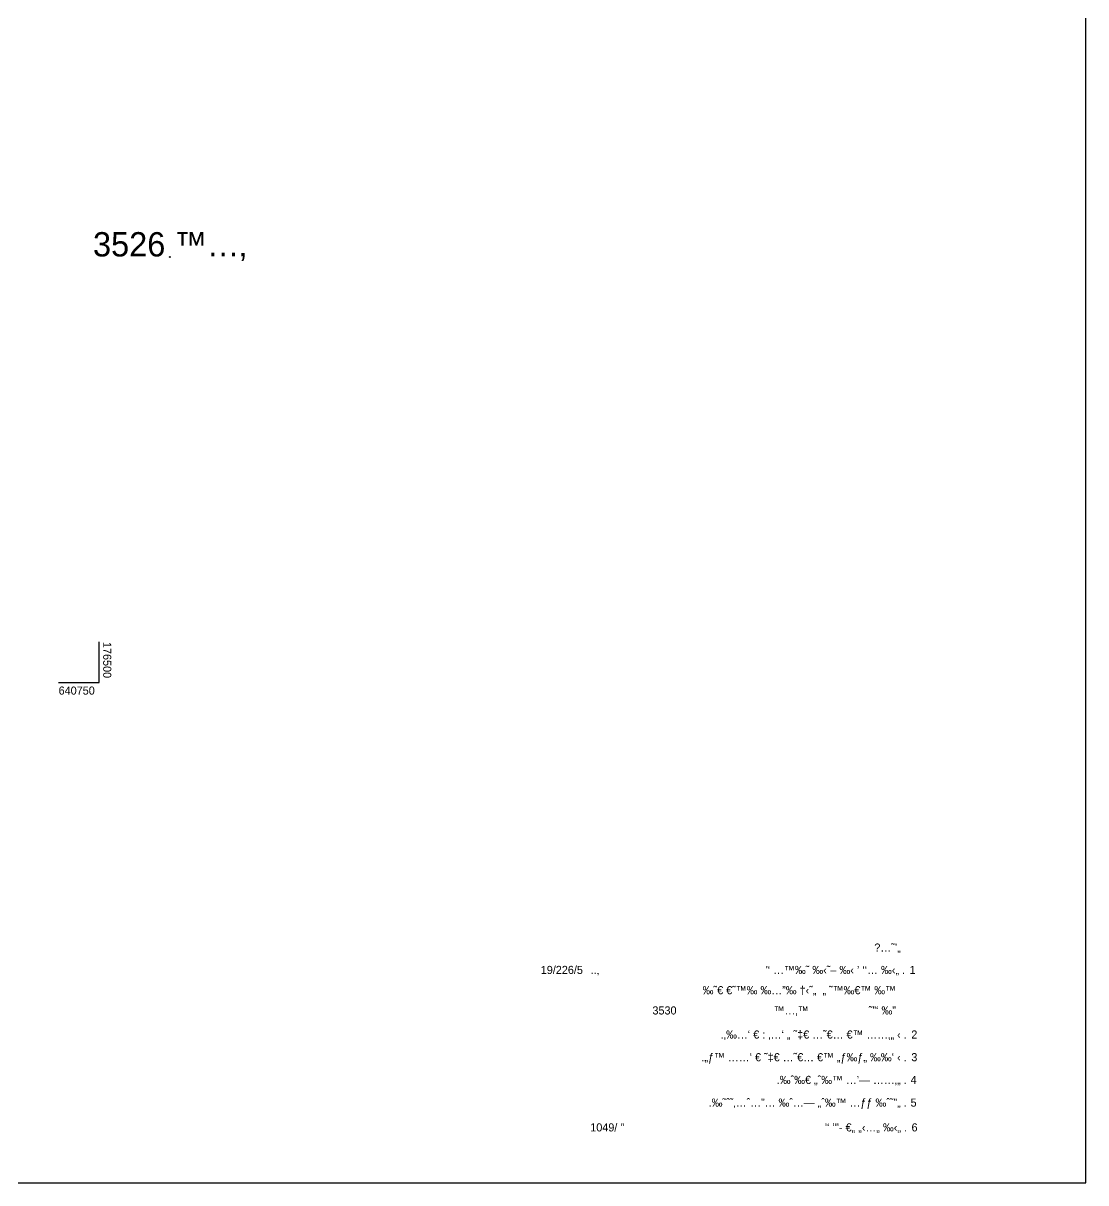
# Model space of a CAD drawing. Header units: metres. Extents: x 175929 to 176804, y 640596 to 641380.
# Drawn here: x 176476.6 to 176804.4, y 640595.6 to 640953.4 of the extents above; entities that cross this region are included whole.
import ezdxf
from ezdxf.enums import TextEntityAlignment as Align

# ---------------------------------------------------------------- set-up
doc = ezdxf.new("R2010")
doc.units = ezdxf.units.M
doc.layers.add('C1656', color=5, linetype='Continuous')
doc.layers.add('C1680', color=8, linetype='Continuous')
doc.styles.add('HEBTXT', font='HEBTXT.shx')
doc.styles.add('MD-2010', font='hebtxt', dxfattribs={"height": 2.5})

# ---------------------------------------------------------------- blocks, each defined once
blk = doc.blocks.new('C1656')
at = {"color": 255}
blk.add_circle((0, 0), 0.05, dxfattribs=at)
at = {"style": 'HEBTXT'}
blk.add_attdef('TEXT', text='', height=3, dxfattribs=at).set_placement((0, 1.31), align=Align.MIDDLE)
blk = doc.blocks.new('BORDER')
at = {"color": 0}
for p, q in [((1, 0), (1, 1)), ((0, 0), (1, 0))]:
    blk.add_line(p, q, dxfattribs=at)
blk = doc.blocks.new('UD_NoteCaption')
at = {"color": 0, "style": 'HEBTXT'}
blk.add_text('%%154…˜’„  ', height=5, dxfattribs=at).set_placement((0, 0), align=Align.RIGHT)
blk = doc.blocks.new('UD_Note13')
at = {"style": 'HEBTXT'}
blk.add_text('.‰˜ˆ˜‚…ˆ…”… ‰ˆ…— „ˆ‰™ …ƒƒ ‰ˆ˜”„ .', height=5, dxfattribs=at).set_placement((0, 0), align=Align.RIGHT)
at = {"style": 'MD-2010'}
blk.add_attdef('NO', (2.39, 0), '', height=5, dxfattribs=at)
blk = doc.blocks.new('UD_Note12')
at = {"color": 0, "style": 'HEBTXT'}
blk.add_text('.‰ˆ‰€ „ˆ‰™ …’— ……‚„ .', height=5, dxfattribs=at).set_placement((0, 0), align=Align.RIGHT)
at = {"color": 0, "style": 'MD-2010'}
blk.add_attdef('NO', (2.39, 0), '', height=5, dxfattribs=at)
blk = doc.blocks.new('UD_Note07')
at = {"color": 0, "style": 'HEBTXT'}
blk.add_text('.„ƒ™ ……‘ € ˜‡€ …˜€… €™ „ƒ‰ƒ„ ‰‰‘ ‹ .', height=5, dxfattribs=at).set_placement((0, 0), align=Align.RIGHT)
at = {"color": 0, "style": 'MD-2010'}
blk.add_attdef('NO', (2.83, 0), '', height=5, dxfattribs=at)
blk = doc.blocks.new('UD_Note05')
at = {"color": 0, "style": 'HEBTXT'}
blk.add_text('.‚‰…‘ € : ‚…‘ „ ˜‡€ …˜€… €™ ……‚„ ‹ .', height=5, dxfattribs=at).set_placement((0, 0), align=Align.RIGHT)
at = {"color": 0, "style": 'HEBTXT', "flags": 8}
blk.add_attdef('NO', (2.84, 0), '', height=5, dxfattribs=at)
blk = doc.blocks.new('UD_Note15')
at = {"style": 'HEBTXT'}
blk.add_text(" '‘ ’''- €„ „‹…„ ‰‹„ .", height=5, dxfattribs=at).set_placement((0, 0), align=Align.RIGHT)
at = {"style": 'HEBTXT', "flags": 8}
for tag, p in [('N_TABA', (-177.44, 0)), ('NO', (2.84, 0))]:
    blk.add_attdef(tag, p, '', height=5, dxfattribs=at)
blk = doc.blocks.new('UD_Note02')
at = {"style": 'HEBTXT'}
blk.add_text('..‚', height=5, dxfattribs=at).set_placement((-193.9, 0))
for s, p in [("'‘ …™‰˜ ‰‹˜– ‰‹ ’ ‘‘… ‰‹„ .", (0, 0)), ('‰˜€ €˜™‰ ‰…”‰ †‹˜„  „ ˜™‰€™ ‰™', (-5.63, -12.5)), (' ™…‚™                    ˜”‘ ‰”', (-5.63, -25))]:
    blk.add_text(s, height=5, dxfattribs=at).set_placement(p, align=Align.RIGHT)
at = {"style": 'MD-2010'}
for tag, p in [('N_PROJ', (-198.75, 0)), ('DATE', (-191.62, -12.5))]:
    blk.add_attdef(tag, text='', height=5, dxfattribs=at).set_placement(p, align=Align.RIGHT)
at = {"style": 'HEBTXT', "flags": 8}
blk.add_attdef('NO', (2.77, 0), '', height=5, dxfattribs=at)
for tag, p in [('N_GHOSH', (-140.99, -25)), ('N_ELLIPSE', (-55.15, -25))]:
    blk.add_attdef(tag, text='', height=5, dxfattribs=at).set_placement(p, align=Align.RIGHT)

msp = doc.modelspace()

# ---------------------------------------------------------------- linework, layer by layer
at = {"layer": 'C1680'}
for p, q in [((176500, 640750), (176500, 640762.5)), ((176487.5, 640750), (176500, 640750))]:
    msp.add_line(p, q, dxfattribs=at)

# ---------------------------------------------------------------- block references
at = {"layer": 'C1656', "xscale": 2.5, "yscale": 2.5, "zscale": 2.5}
msp.add_blockref('C1656', (176521.8, 640881.28), dxfattribs=at).add_auto_attribs({'TEXT': '3526 ™…‚'})
at = {"layer": 'C1680'}
for name, p, xscale, yscale, zscale in [('BORDER', (175929.39, 640595.62), 875, 750, 2), ('UD_NoteCaption', (176749.17, 640666.95), 0.5, 0.5, 0.5)]:
    msp.add_blockref(name, p, dxfattribs=dict(at, xscale=xscale, yscale=yscale, zscale=zscale))
ref = msp.add_blockref('UD_Note02', (176748.62, 640660.05), dxfattribs=dict(at, xscale=0.5, yscale=0.5, zscale=0.5))
ref.add_attrib('N_GHOSH', '3530', dxfattribs={"layer": '0', "height": 2.5, "style": 'HEBTXT'}).set_placement((176678.13, 640647.55), align=Align.RIGHT)
ref.add_attrib('N_PROJ', '19/226/5', dxfattribs={"layer": '0', "height": 2.5, "style": 'MD-2010'}).set_placement((176649.25, 640660.05), align=Align.RIGHT)
ref.add_attrib('NO', '1', (176750.01, 640660.05), dxfattribs={"layer": '0', "height": 2.5, "style": 'HEBTXT'})
ref = msp.add_blockref('UD_Note05', (176749.14, 640640.12), dxfattribs=dict(at, xscale=0.5, yscale=0.5, zscale=0.5))
ref.add_attrib('NO', '2', (176750.55, 640640.12), dxfattribs={"layer": '0', "color": 0, "height": 2.5, "style": 'HEBTXT'})
at = {"layer": 'C1680', "xscale": 0.5, "yscale": 0.5, "zscale": 0.5}
for name, p, values in [('UD_Note07', (176749.14, 640633.12), {'NO': '3'}), ('UD_Note12', (176749.14, 640626.12), {'NO': '4'}), ('UD_Note13', (176749.14, 640619.12), {'NO': '5'})]:
    msp.add_blockref(name, p, dxfattribs=at).add_auto_attribs(values)
at = {"layer": 'C1680'}
ref = msp.add_blockref('UD_Note15', (176749.22, 640611.47), dxfattribs=dict(at, xscale=0.5, yscale=0.5, zscale=0.5))
ref.add_attrib('N_TABA', '1049/ "', (176651.51, 640611.47), dxfattribs={"layer": '0', "height": 2.5, "style": 'HEBTXT'})
ref.add_attrib('NO', '6', (176750.63, 640611.47), dxfattribs={"layer": '0', "height": 2.5, "style": 'HEBTXT'})

# ---------------------------------------------------------------- texts
at = {"layer": 'C1680', "style": 'HEBTXT'}
msp.add_text('176500', height=2.5, rotation=270, dxfattribs=at).set_placement((176501.25, 640762.5))
msp.add_text('640750', height=2.5, dxfattribs=at).set_placement((176487.5, 640746.25))

doc.saveas('drawing.dxf')
